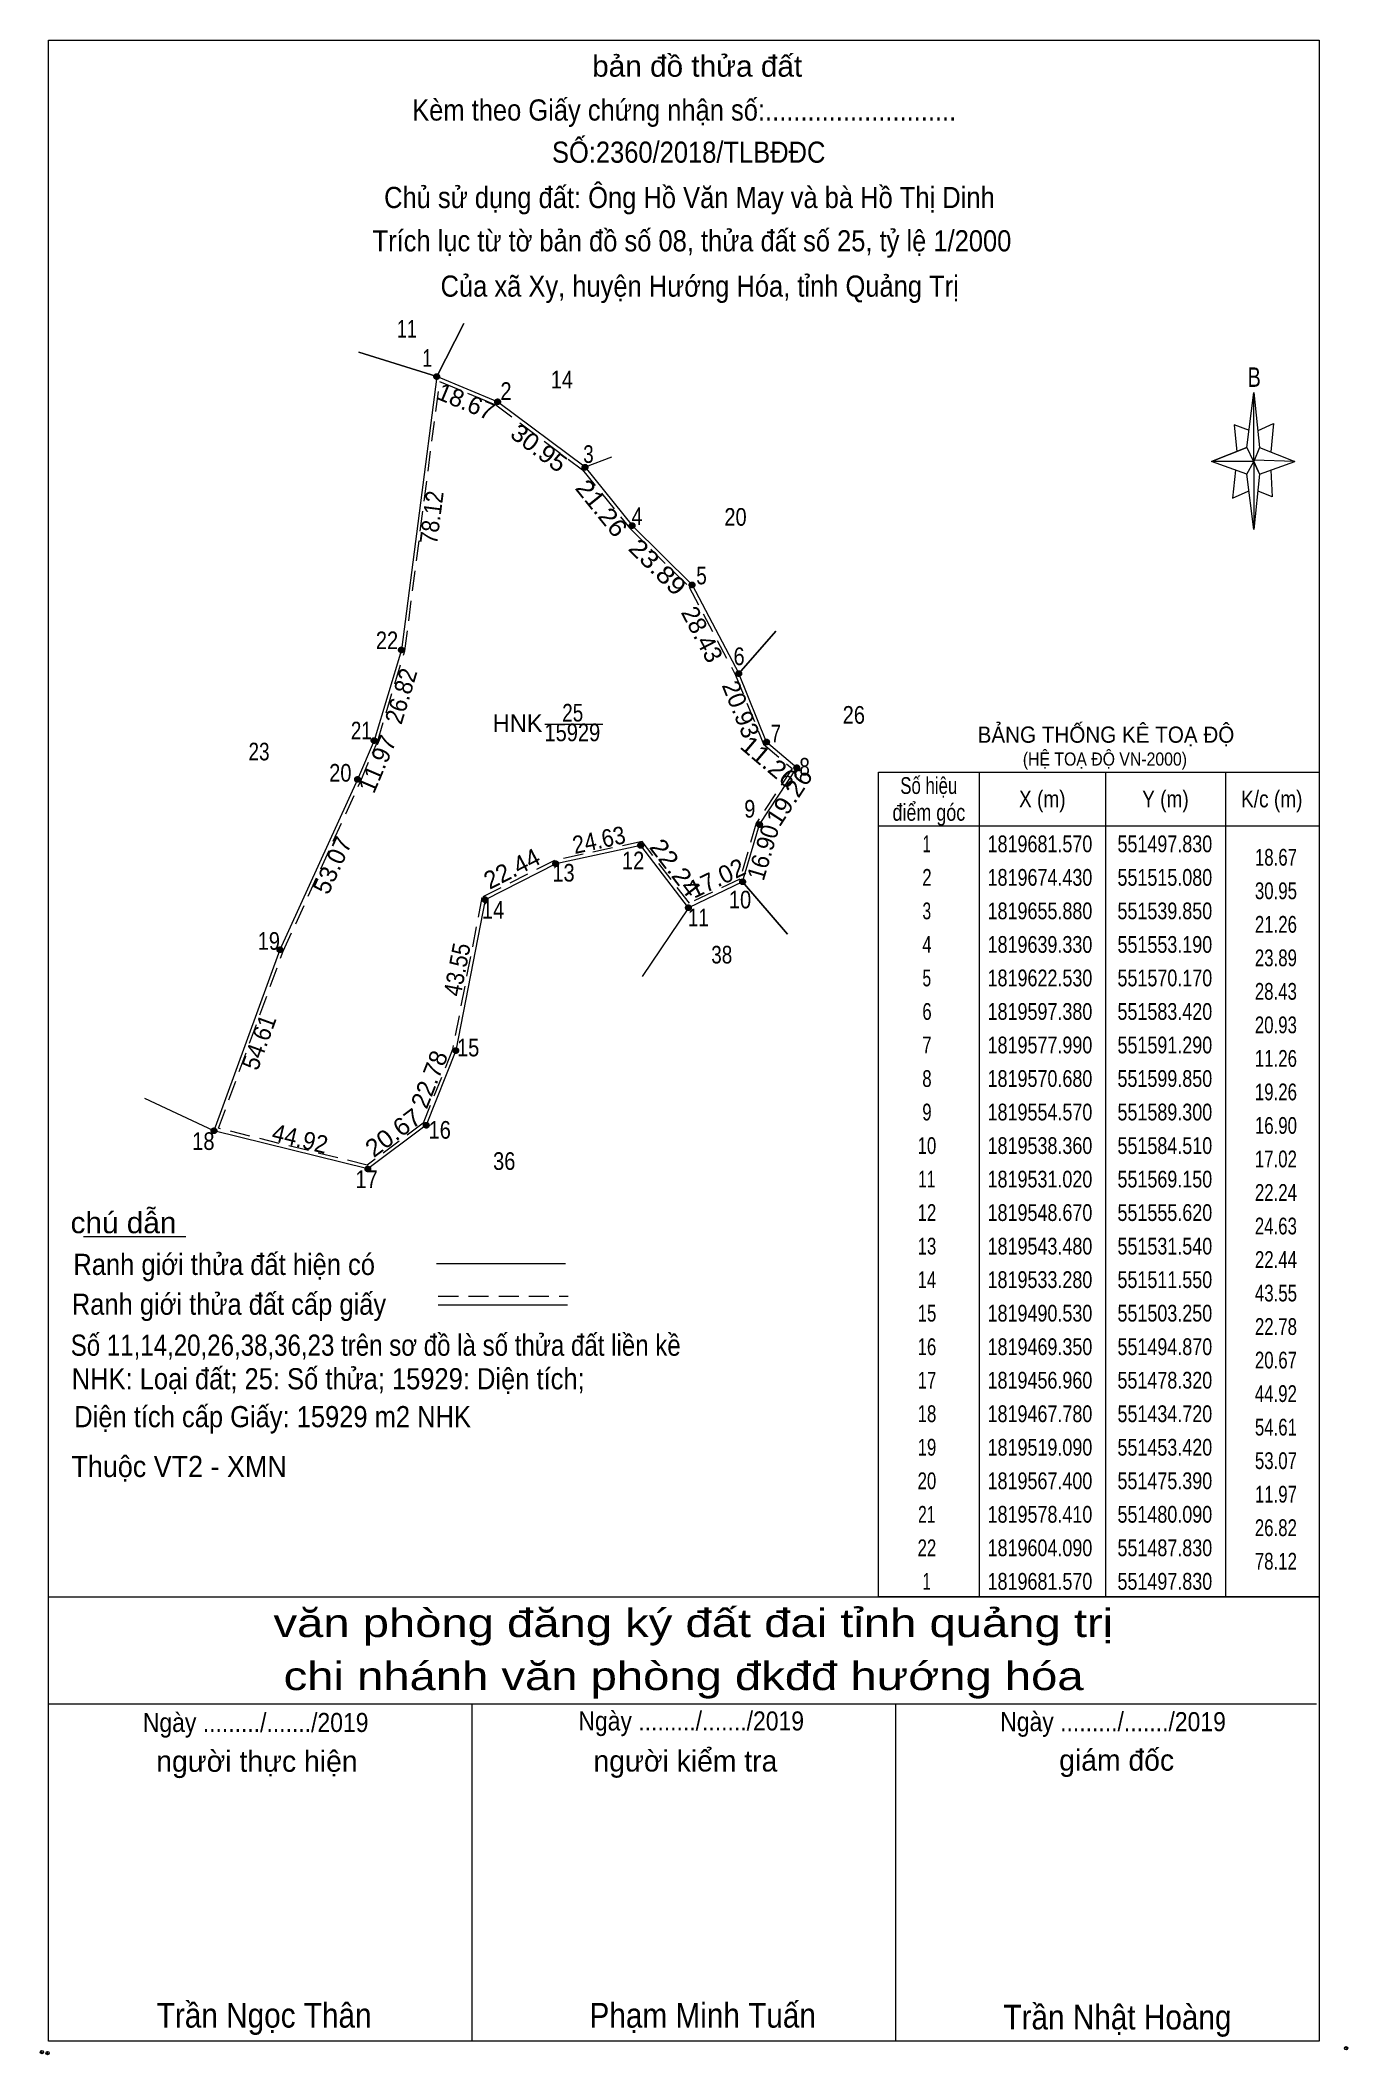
# Model space of a CAD drawing. Header units: metres. Extents: x 551358 to 551728, y 1819205 to 1819776.
import ezdxf
from ezdxf.enums import TextEntityAlignment as Align

# ---------------------------------------------------------------- set-up
doc = ezdxf.new("R2010")
doc.units = ezdxf.units.M
doc.header["$LTSCALE"] = 1.9
doc.header["$PDMODE"] = 32
doc.header["$PDSIZE"] = 0.95
doc.linetypes.add('MEDIUM_DASHED', pattern=[4.5, 3, -1.5])
for name, color, linetype, lineweight in [('1', 7, 'MEDIUM_DASHED', 13), ('10', 7, 'Continuous', 13), ('17', 7, 'Continuous', 13), ('2', 7, 'Continuous', 13), ('5', 7, 'Continuous', 13), ('6', 7, 'Continuous', 13), ('63', 7, 'MEDIUM_DASHED', 13)]:
    doc.layers.add(name, color=color, linetype=linetype, lineweight=lineweight)

msp = doc.modelspace()

# ---------------------------------------------------------------- hatches: boundary and pattern name
at = {"layer": '63'}
for points in [[(551471.11, 1819680.71, 1), (551469.51, 1819680.71, 1)], [(551488.36, 1819673.57, 1), (551486.76, 1819673.57, 1)], [(551513.13, 1819655.02, 1), (551511.53, 1819655.02, 1)], [(551526.47, 1819638.47, 1), (551524.87, 1819638.47, 1)], [(551543.45, 1819621.67, 1), (551541.85, 1819621.67, 1)], [(551461.11, 1819603.23, 1), (551459.51, 1819603.23, 1)], [(551556.7, 1819596.52, 1), (551555.1, 1819596.52, 1)], [(551453.37, 1819577.55, 1), (551451.77, 1819577.55, 1)], [(551564.57, 1819577.13, 1), (551562.97, 1819577.13, 1)], [(551573.13, 1819569.82, 1), (551571.53, 1819569.82, 1)], [(551448.67, 1819566.54, 1), (551447.07, 1819566.54, 1)], [(551562.58, 1819553.71, 1), (551560.98, 1819553.71, 1)], [(551528.9, 1819547.81, 1), (551527.3, 1819547.81, 1)], [(551504.82, 1819542.62, 1), (551503.22, 1819542.62, 1)], [(551557.79, 1819537.5, 1), (551556.19, 1819537.5, 1)], [(551484.83, 1819532.42, 1), (551483.23, 1819532.42, 1)], [(551542.43, 1819530.16, 1), (551540.83, 1819530.16, 1)], [(551426.7, 1819518.23, 1), (551425.1, 1819518.23, 1)], [(551476.53, 1819489.67, 1), (551474.93, 1819489.67, 1)], [(551408, 1819466.92, 1), (551406.4, 1819466.92, 1)], [(551468.15, 1819468.49, 1), (551466.55, 1819468.49, 1)], [(551451.6, 1819456.1, 1), (551450, 1819456.1, 1)]]:
    msp.add_hatch(color=256, dxfattribs=at).paths.add_polyline_path(points)

# ---------------------------------------------------------------- linework, layer by layer
at = {"layer": '1'}
msp.add_lwpolyline([(551471.13, 1819679.29), (551487.06, 1819672.69), (551511.63, 1819654.29), (551524.93, 1819637.8), (551541.84, 1819621.07), (551554.99, 1819596.1), (551562.94, 1819576.53), (551571.01, 1819569.63), (551560.86, 1819554.13), (551556.16, 1819538.21), (551541.93, 1819531.41), (551528.51, 1819548.92), (551503.68, 1819543.57), (551483.14, 1819533.09), (551474.77, 1819489.95), (551466.52, 1819469.12), (551450.58, 1819457.18), (551408.52, 1819467.62), (551426.83, 1819517.85), (551448.79, 1819566.14), (551453.51, 1819577.21), (551461.29, 1819603.02)], close=True, dxfattribs=at)
at = {"layer": '10'}
for p, q in [((551519.84, 1819657.89), (551512.33, 1819655.02)), ((551566.43, 1819608.53), (551555.9, 1819596.52)), ((551556.99, 1819537.5), (551541.63, 1819530.16)), ((551556.99, 1819537.5), (551569.73, 1819522.66)), ((551541.63, 1819530.16), (551528.48, 1819510.68)), ((551407.2, 1819466.92), (551387.63, 1819476.12))]:
    msp.add_line(p, q, dxfattribs=at)
for points in [[(551477.97, 1819695.75), (551470.31, 1819680.71), (551448.27, 1819687.66)], [(551470.31, 1819680.71), (551460.31, 1819603.23), (551452.57, 1819577.55), (551447.87, 1819566.54), (551425.9, 1819518.23), (551407.2, 1819466.92)], [(551512.33, 1819655.02), (551525.67, 1819638.47), (551542.65, 1819621.67), (551555.9, 1819596.52)], [(551541.63, 1819530.16), (551528.1, 1819547.81), (551504.02, 1819542.62), (551484.03, 1819532.42), (551475.73, 1819489.67), (551467.35, 1819468.49), (551450.8, 1819456.1), (551407.2, 1819466.92)]]:
    msp.add_lwpolyline(points, dxfattribs=at)
at = {"layer": '17'}
msp.add_line((551370.28, 1819437), (551399.24, 1819437), dxfattribs=at)
at = {"layer": '2'}
for points in [[(551448.27, 1819687.66), (551470.31, 1819680.71), (551477.97, 1819695.75)], [(551519.84, 1819657.89), (551512.33, 1819655.02), (551487.56, 1819673.57), (551470.31, 1819680.71), (551477.97, 1819695.75)], [(551519.84, 1819657.89), (551512.33, 1819655.02), (551525.67, 1819638.47), (551542.65, 1819621.67), (551555.9, 1819596.52), (551566.43, 1819608.53)], [(551569.73, 1819522.66), (551556.99, 1819537.5), (551561.78, 1819553.71), (551572.33, 1819569.82), (551563.77, 1819577.13), (551555.9, 1819596.52), (551566.43, 1819608.53)], [(551569.73, 1819522.66), (551556.99, 1819537.5), (551541.63, 1819530.16), (551528.48, 1819510.68)]]:
    msp.add_lwpolyline(points, dxfattribs=at)
at = {"layer": '5'}
for p, q in [((551699.83, 1819660.61), (551701.83, 1819676.21)), ((551703.43, 1819660.61), (551713.43, 1819656.61)), ((551699.83, 1819653.01), (551689.83, 1819656.61)), ((551703.43, 1819653.01), (551701.83, 1819637.41)), ((551706.63, 1819654.21), (551707.03, 1819646.61)), ((551707.03, 1819646.61), (551703.03, 1819648.21)), ((551360.35, 1819334.85), (551720.35, 1819334.85)), ((551360.35, 1819304.45), (551719.55, 1819304.45)), ((551360.35, 1819304.45), (551719.55, 1819304.45)), ((551360.35, 1819304.45), (551719.55, 1819304.45)), ((551480.35, 1819208.85), (551480.35, 1819304.45)), ((551600.35, 1819208.85), (551600.35, 1819304.45))]:
    msp.add_line(p, q, dxfattribs=at)
for points in [[(551360.35, 1819776.05), (551720.35, 1819776.05), (551720.35, 1819208.85), (551360.35, 1819208.85)], [(551701.83, 1819676.21), (551703.43, 1819660.61), (551701.83, 1819656.61)], [(551701.83, 1819656.61), (551689.83, 1819656.61), (551699.83, 1819660.61), (551703.43, 1819653.01), (551713.43, 1819656.61), (551701.83, 1819657.01)], [(551701.83, 1819656.61), (551701.83, 1819637.41), (551699.83, 1819653.01)]]:
    msp.add_lwpolyline(points, close=True, dxfattribs=at)
for points in [[(551700.63, 1819665.41), (551696.23, 1819667.01), (551697.03, 1819659.41)], [(551703.03, 1819665.41), (551707.43, 1819667.41), (551706.63, 1819659.41)], [(551701.83, 1819656.61), (551699.83, 1819660.61), (551689.83, 1819656.61)], [(551701.83, 1819656.61), (551703.43, 1819653.01), (551713.43, 1819656.61)], [(551696.63, 1819654.21), (551695.83, 1819646.21), (551700.23, 1819648.21)], [(551720.35, 1819208.85), (551360.35, 1819208.85), (551360.35, 1819304.45)]]:
    msp.add_lwpolyline(points, dxfattribs=at)
for p in [(551358.47, 1819205.77), (551360.07, 1819205.49)]:
    msp.add_point(p, dxfattribs=at)
at = {"layer": '6'}
for p, q in [((551470.21, 1819429.29), (551506.77, 1819429.29)), ((551470.77, 1819417.57), (551507.33, 1819417.57))]:
    msp.add_line(p, q, dxfattribs=at)
at = {"layer": '6', "linetype": 'MEDIUM_DASHED'}
msp.add_line((551470.77, 1819420.05), (551507.57, 1819420.05), dxfattribs=at)
at = {"layer": '6'}
msp.add_point((551727.95, 1819206.85), dxfattribs=at)
at = {"layer": '63', "linetype": 'Continuous'}
for p, q in [((551500.96, 1819582.2), (551517.36, 1819582.23)), ((551624.04, 1819568.59), (551624.04, 1819334.83)), ((551659.77, 1819568.59), (551659.77, 1819334.83)), ((551693.81, 1819568.59), (551693.81, 1819334.83)), ((551595.45, 1819553.39), (551720.35, 1819553.39))]:
    msp.add_line(p, q, dxfattribs=at)
msp.add_lwpolyline([(551595.45, 1819568.59), (551720.35, 1819568.59), (551720.35, 1819334.83), (551595.45, 1819334.83)], close=True, dxfattribs=at)
at = {"layer": '63'}
for centre in [(551470.31, 1819680.71), (551487.56, 1819673.57), (551512.33, 1819655.02), (551525.67, 1819638.47), (551542.65, 1819621.67), (551460.31, 1819603.23), (551555.9, 1819596.52), (551452.57, 1819577.55), (551563.77, 1819577.13), (551572.33, 1819569.82), (551447.87, 1819566.54), (551561.78, 1819553.71), (551528.1, 1819547.81), (551504.02, 1819542.62), (551556.99, 1819537.5), (551484.03, 1819532.42), (551541.63, 1819530.16), (551425.9, 1819518.23), (551475.73, 1819489.67), (551407.2, 1819466.92), (551467.35, 1819468.49), (551450.8, 1819456.1)]:
    msp.add_circle(centre, 0.8, dxfattribs=at)

# ---------------------------------------------------------------- texts
at = {"layer": '1'}
for s, width, p in [('25', 0.8, (551508.845, 1819582.94)), ('15929', 0.85, (551508.74, 1819577.36))]:
    msp.add_text(s, height=5, dxfattribs=dict(at, width=width)).set_placement(p, align=Align.CENTER)
msp.add_text('HNK', height=5, dxfattribs=at).set_placement((551493.23, 1819579.94), align=Align.CENTER)
for s, height, width, p in [('BẢNG THỐNG KÊ TOẠ ĐỘ ', 4.6, 0.95, (551623.57, 1819576.92)), ('(HỆ TOẠ ĐỘ VN-2000)', 3.72, 0.9, (551636.37, 1819570.44))]:
    msp.add_text(s, height=height, dxfattribs=dict(at, width=width)).set_placement(p)
at = {"layer": '5'}
for s, height, width, p in [('bản đồ thửa đất', 6, 1.05, (551544.115, 1819765.73)), ('Kèm theo Giấy chứng nhận số:...........................', 6, 0.9, (551540.43, 1819753.29)), ('SỐ:2360/2018/TLBĐĐC', 6, 0.9, (551541.71, 1819741.33)), ('Chủ sử dụng đất: Ông Hồ Văn May và bà Hồ Thị Dinh', 6, 0.9, (551541.91, 1819728.49)), ('Trích lục từ tờ bản đồ số 08, thửa đất số 25, tỷ lệ 1/2000 ', 6, 0.9, (551543.63, 1819716.21)), ('Của xã Xy, huyện Hướng Hóa, tỉnh Quảng Trị', 6, 0.9, (551544.82, 1819703.37)), ('B', 5.51, 0.75, (551701.95, 1819677.81)), ('văn phòng đăng ký đất đai tỉnh quảng trị', 8, 1.25, (551543.02, 1819323.41)), ('chi nhánh văn phòng đkđđ hướng hóa', 8, 1.25, (551540.265, 1819308.37)), ('Ngày ........./......./2019', 5.4, 0.9, (551419.01, 1819296.5)), ('Ngày ........./......./2019', 5.4, 0.9, (551542.42, 1819296.93)), ('Ngày ........./......./2019', 5.4, 0.9, (551661.94, 1819296.73)), ('Trần Ngọc Thân', 7, 0.9, (551421.425, 1819212.69)), ('Phạm Minh Tuấn', 7, 0.9, (551545.685, 1819212.69)), ('Trần Nhật Hoàng', 7, 0.9, (551663.19, 1819212.17))]:
    msp.add_text(s, height=height, dxfattribs=dict(at, width=width)).set_placement(p, align=Align.CENTER)
for s, p in [('người thực hiện', (551419.365, 1819285.21)), ('người kiểm tra', (551540.78, 1819285.29)), ('giám đốc', (551662.965, 1819285.53))]:
    msp.add_text(s, height=6, dxfattribs=at).set_placement(p, align=Align.CENTER)
at = {"layer": '6'}
for s, width, p in [('chú dẫn', 1.05, (551366.57, 1819437.89)), ('Ranh giới thửa đất hiện có ', 0.9, (551367.37, 1819426.05)), ('Ranh giới thửa đất cấp giấy', 0.9, (551366.93, 1819414.77)), ('Số 11,14,20,26,38,36,23 trên sơ đồ là số thửa đất liền kề', 0.85, (551366.61, 1819403.15)), ('NHK: Loại đất; 25: Số thửa; 15929: Diện tích;', 0.9, (551366.9, 1819393.63)), ('Diện tích cấp Giấy: 15929 m2 NHK', 0.9, (551367.63, 1819382.89)), ('Thuộc VT2 - XMN', 0.95, (551366.83, 1819368.77))]:
    msp.add_text(s, height=6, dxfattribs=dict(at, width=width)).set_placement(p)
at = {"layer": '63'}
for s, height, width, p in [('11', 5, 0.75, (551464.65, 1819691.78)), (' 1', 5, 0.75, (551469.03, 1819683.5)), (' 2', 5, 0.85, (551491.52, 1819674.11)), ('14', 5, 0.85, (551508.93, 1819677.36)), (' 3', 5, 0.8, (551514.79, 1819656.25)), (' 4', 5, 0.85, (551528.67, 1819638.63)), ('20', 5, 0.85, (551558.13, 1819638.44)), (' 5', 5, 0.8, (551546.83, 1819621.83)), (' 22', 5, 0.85, (551459.39, 1819603.45)), (' 6', 5, 0.85, (551557.56, 1819598.93)), ('26', 5, 0.85, (551591.65, 1819582.32)), (' 21', 5, 0.8, (551451.93, 1819577.87)), (' 7', 5, 0.8, (551567.89, 1819577.07)), ('23', 5, 0.8, (551422.94, 1819571.92)), (' 20', 5, 0.85, (551446.16, 1819565.9)), (' 8', 5, 0.8, (551576.03, 1819567.62)), (' 9', 5, 0.85, (551560.6, 1819555.7)), (' 12', 5, 0.85, (551529.11, 1819541.04)), ('18.67', 4.751, 0.75, (551714.06, 1819542.08)), (' 13', 5, 0.85, (551509.39, 1819537.58)), (' 10', 5, 0.85, (551559.41, 1819529.96)), ('30.95', 4.751, 0.75, (551714.06, 1819532.58)), (' 14', 5, 0.85, (551489.45, 1819527.1)), (' 11', 5, 0.8, (551547.42, 1819524.9)), (' 19', 5, 0.85, (551425.9, 1819518.23)), ('21.26', 4.751, 0.75, (551714.05, 1819523.07)), ('38', 5, 0.8, (551554.05, 1819514.35)), ('23.89', 4.751, 0.75, (551714.05, 1819513.57)), ('28.43', 4.751, 0.75, (551714.04, 1819504.07)), ('20.93', 4.751, 0.75, (551714.04, 1819494.57)), (' 15', 5, 0.85, (551482.38, 1819488.01)), ('11.26', 4.751, 0.75, (551714.05, 1819485.06)), ('19.26', 4.751, 0.75, (551714.05, 1819475.56)), (' 18', 5, 0.85, (551407.36, 1819461.49)), (' 16', 5, 0.85, (551474.32, 1819464.68)), ('16.90', 4.751, 0.75, (551714.06, 1819466.06)), ('36', 5, 0.85, (551492.6, 1819455.84)), ('17.02', 4.751, 0.75, (551714.04, 1819456.56)), (' 17', 5, 0.85, (551453.59, 1819450.68)), ('22.24', 4.751, 0.75, (551714.06, 1819447.06)), ('24.63', 4.751, 0.75, (551714.04, 1819437.55)), ('22.44', 4.751, 0.75, (551714.06, 1819428.05)), ('43.55', 4.751, 0.75, (551714.06, 1819418.54)), ('22.78', 4.751, 0.75, (551714.06, 1819409.05)), ('20.67', 4.751, 0.75, (551714.06, 1819399.55)), ('44.92', 4.751, 0.75, (551714.04, 1819390.04)), ('54.61', 4.751, 0.75, (551714.05, 1819380.54)), ('53.07', 4.751, 0.75, (551714.06, 1819371.03)), ('11.97', 4.751, 0.75, (551714.06, 1819361.53)), ('26.82', 4.751, 0.75, (551714.04, 1819352.03)), ('78.12', 4.751, 0.75, (551714.04, 1819342.53))]:
    msp.add_text(s, height=height, dxfattribs=dict(at, width=width)).set_placement(p, align=Align.RIGHT)
for s, rotation, p in [('18.67', 337.515, (551477.639, 1819671.329)), ('28.43', 297.782, (551543.291, 1819606.49)), ('20.93', 292.091, (551554.156, 1819585.465)), ('11.97', 66.883, (551455.789, 1819569.918)), ('53.07', 65.545, (551443.033, 1819541.15)), ('22.44', 27.033, (551492.749, 1819539.012)), ('17.02', 25.541, (551550.767, 1819536.285)), ('22.78', 68.413, (551470.565, 1819480.585))]:
    msp.add_text(s, height=5, rotation=rotation, dxfattribs=at).set_placement(p, align=Align.CENTER)
for s, rotation, width, p in [('30.95', 323.171, 1.05, (551497.791, 1819658.497)), ('21.26', 308.87, 1.1, (551515.056, 1819641.844)), ('78.12', 82.646, 0.9, (551471.351, 1819640.475)), ('23.89', 315.305, 1.15, (551531.147, 1819624.956)), ('26.82', 73.227, 0.95, (551462.603, 1819589.444)), ('11.26', 319.504, 1.1, (551562.912, 1819569.591)), ('19.26', 56.78, 1.05, (551572.279, 1819560.175)), ('24.63', 12.163, 0.9, (551516.793, 1819546.947)), ('16.90', 73.538, 0.95, (551565.168, 1819545.127)), ('22.24', 307.473, 1.1, (551535.921, 1819539.976)), ('43.55', 79.013, 0.9, (551478.53, 1819512.159)), ('54.61', 69.976, 0.95, (551422.286, 1819491.174)), ('20.67', 36.82, 1.05, (551459.497, 1819464.385)), ('44.92', 346.063, 0.95, (551430.998, 1819462.272))]:
    msp.add_text(s, height=5, rotation=rotation, dxfattribs=dict(at, width=width)).set_placement(p, align=Align.CENTER)
for s, width, p in [('Số hiệu', 0.75, (551609.735, 1819562.41)), ('X (m)', 0.85, (551641.9, 1819558.62)), ('Y (m)', 0.85, (551676.79, 1819558.62)), ('K/c (m)', 0.85, (551706.915, 1819558.62)), ('điểm góc', 0.8, (551609.75, 1819554.81)), (' 1', 0.65, (551608.55, 1819545.88)), ('1819681.570', 0.8, (551641.23, 1819545.88)), ('551497.830', 0.8, (551676.615, 1819545.88)), (' 2', 0.75, (551608.555, 1819536.38)), ('1819674.430', 0.8, (551641.23, 1819536.38)), ('551515.080', 0.8, (551676.615, 1819536.38)), (' 3', 0.7, (551608.55, 1819526.88)), ('1819655.880', 0.8, (551641.23, 1819526.88)), ('551539.850', 0.8, (551676.615, 1819526.88)), (' 4', 0.75, (551608.555, 1819517.37)), ('1819639.330', 0.8, (551641.23, 1819517.37)), ('551553.190', 0.8, (551676.615, 1819517.37)), (' 5', 0.7, (551608.555, 1819507.87)), ('1819622.530', 0.8, (551641.23, 1819507.87)), ('551570.170', 0.8, (551676.615, 1819507.87)), (' 6', 0.75, (551608.565, 1819498.37)), ('1819597.380', 0.8, (551641.23, 1819498.37)), ('551583.420', 0.8, (551676.615, 1819498.37)), (' 7', 0.75, (551608.55, 1819488.87)), ('1819577.990', 0.8, (551641.23, 1819488.87)), ('551591.290', 0.8, (551676.615, 1819488.87)), (' 8', 0.75, (551608.55, 1819479.36)), ('1819570.680', 0.8, (551641.23, 1819479.36)), ('551599.850', 0.8, (551676.615, 1819479.36)), (' 9', 0.75, (551608.555, 1819469.86)), ('1819554.570', 0.8, (551641.23, 1819469.86)), ('551589.300', 0.8, (551676.615, 1819469.86)), (' 10', 0.75, (551608.545, 1819460.35)), ('1819538.360', 0.8, (551641.23, 1819460.35)), ('551584.510', 0.8, (551676.615, 1819460.35)), (' 11', 0.7, (551608.55, 1819450.85)), ('1819531.020', 0.8, (551641.23, 1819450.85)), ('551569.150', 0.8, (551676.615, 1819450.85)), (' 12', 0.75, (551608.545, 1819441.36)), ('1819548.670', 0.8, (551641.23, 1819441.36)), ('551555.620', 0.8, (551676.615, 1819441.36)), (' 13', 0.75, (551608.55, 1819431.85)), ('1819543.480', 0.8, (551641.23, 1819431.85)), ('551531.540', 0.8, (551676.615, 1819431.85)), (' 14', 0.75, (551608.545, 1819422.35)), ('1819533.280', 0.8, (551641.23, 1819422.35)), ('551511.550', 0.8, (551676.615, 1819422.35)), (' 15', 0.75, (551608.555, 1819412.84)), ('1819490.530', 0.8, (551641.23, 1819412.84)), ('551503.250', 0.8, (551676.615, 1819412.84)), (' 16', 0.75, (551608.545, 1819403.34)), ('1819469.350', 0.8, (551641.23, 1819403.34)), ('551494.870', 0.8, (551676.615, 1819403.34)), (' 17', 0.75, (551608.56, 1819393.84)), ('1819456.960', 0.8, (551641.23, 1819393.84)), ('551478.320', 0.8, (551676.615, 1819393.84)), (' 18', 0.75, (551608.56, 1819384.34)), ('1819467.780', 0.8, (551641.23, 1819384.34)), ('551434.720', 0.8, (551676.615, 1819384.34)), (' 19', 0.75, (551608.555, 1819374.84)), ('1819519.090', 0.8, (551641.23, 1819374.84)), ('551453.420', 0.8, (551676.615, 1819374.84)), (' 20', 0.75, (551608.545, 1819365.33)), ('1819567.400', 0.8, (551641.23, 1819365.33)), ('551475.390', 0.8, (551676.615, 1819365.33)), (' 21', 0.7, (551608.55, 1819355.83)), ('1819578.410', 0.8, (551641.23, 1819355.83)), ('551480.090', 0.8, (551676.615, 1819355.83)), (' 22', 0.75, (551608.545, 1819346.33)), ('1819604.090', 0.8, (551641.23, 1819346.33)), ('551487.830', 0.8, (551676.615, 1819346.33)), (' 1', 0.65, (551608.55, 1819336.83)), ('1819681.570', 0.8, (551641.23, 1819336.83)), ('551497.830', 0.8, (551676.615, 1819336.83))]:
    msp.add_text(s, height=4.751, dxfattribs=dict(at, width=width)).set_placement(p, align=Align.CENTER)

doc.saveas('drawing.dxf')
